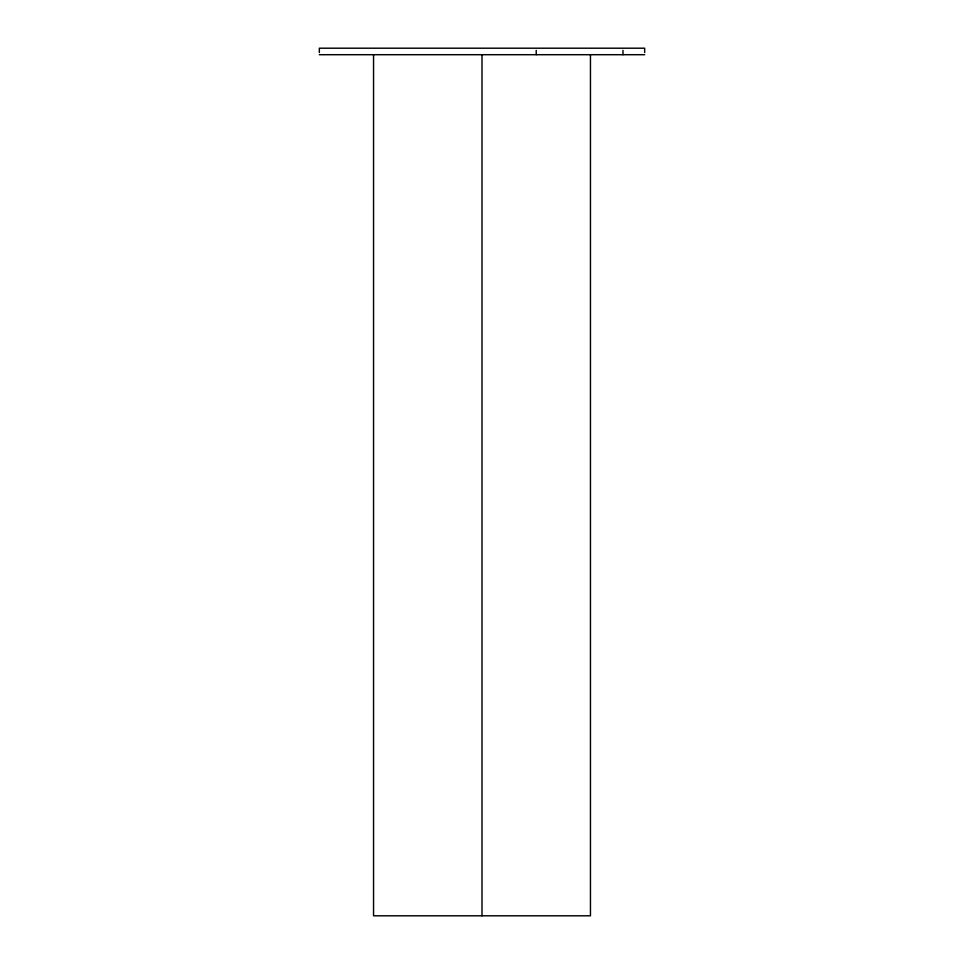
<?xml version="1.0" encoding="UTF-8"?>
<svg xmlns="http://www.w3.org/2000/svg" width="964" height="964" viewBox="0 0 964 964"><rect width="100%" height="100%" fill="white"/><g stroke="black" fill="none" stroke-linecap="round" stroke-linejoin="round"><path stroke-width="1.45" d="M319.325 54.707L644.675 54.707M644.675 52.538L644.675 48.2L319.325 48.2L319.325 52.538M622.985 50.369L622.985 54.707M590.45 54.707L590.45 915.8L373.55 915.8L373.55 54.707M536.225 50.369L536.225 54.707M482 54.707L482 915.8"/></g></svg>
